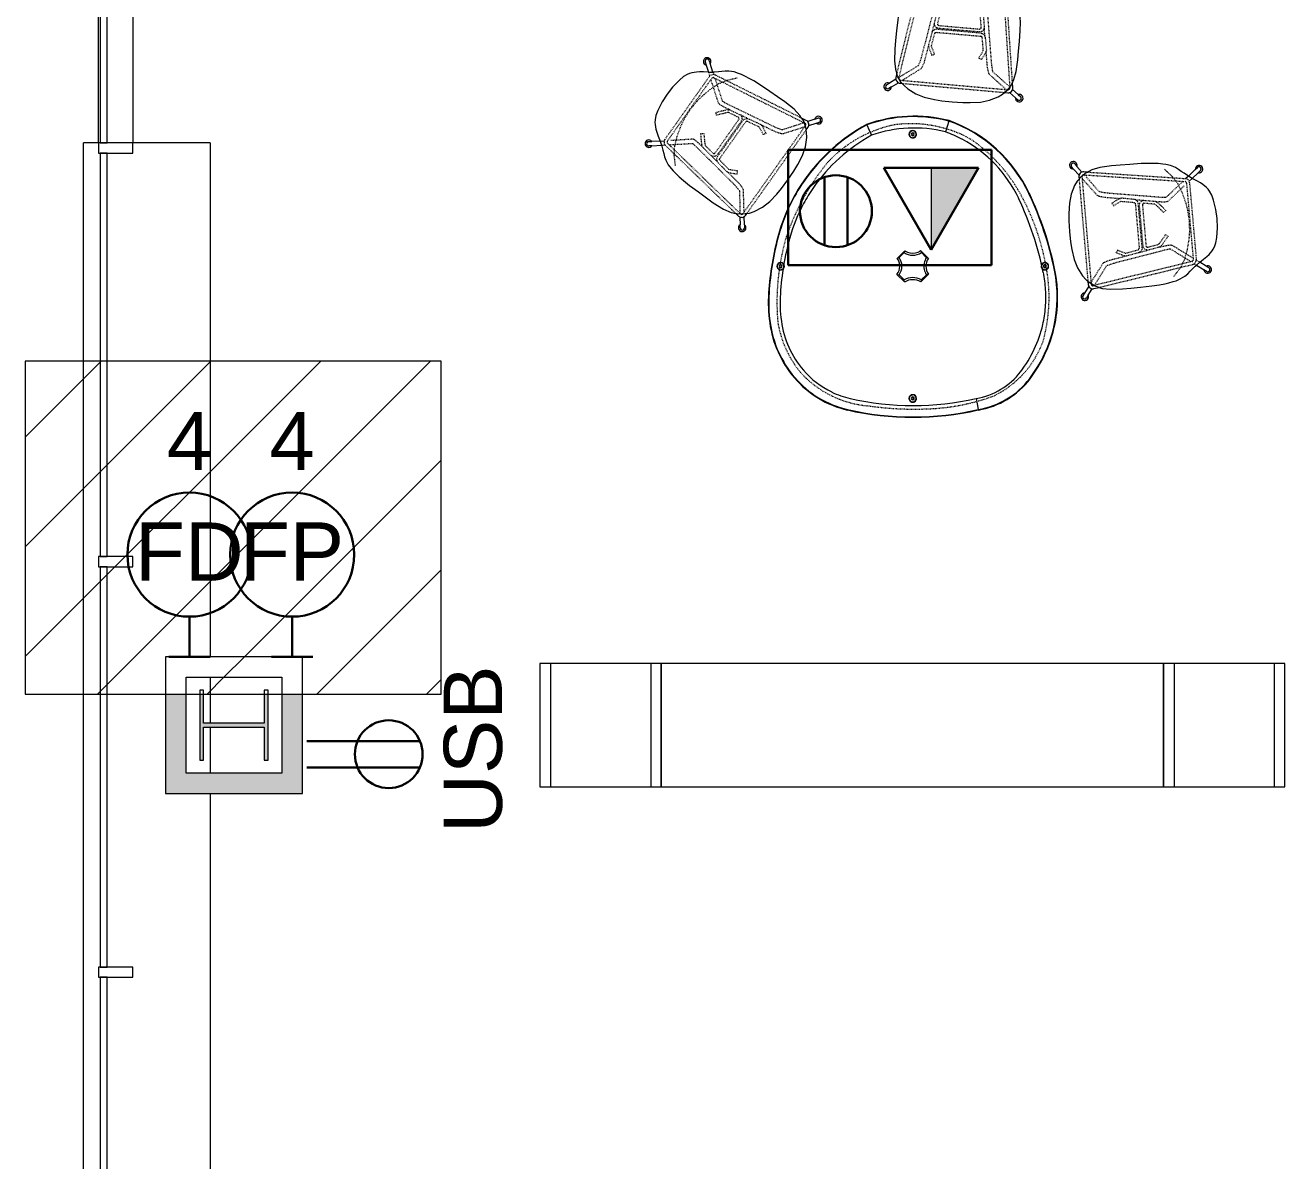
# Model space of a CAD drawing. Header units: inches. Extents: x -1180 to 2011, y -268 to 2143.
# Drawn here: x -1180.2 to -996.2, y 1822.8 to 1988.7 of the extents above; entities that cross this region are included whole.
import ezdxf

# ---------------------------------------------------------------- set-up
doc = ezdxf.new("R2010")
doc.units = ezdxf.units.IN
doc.header["$MEASUREMENT"] = 0
doc.linetypes.add('Overhead', pattern=[0.15625, 0.09375, -0.0625])
for name, color, linetype, lineweight in [('A-ANNO-NOTE', 131, 'Continuous', 13), ('A-DETL-GENF', 92, 'Continuous', 9), ('A-DETL-THIN', 151, 'Continuous', 13), ('A-GLAZ-CURT', 52, 'Continuous', 9), ('A-GLAZ-CWMG', 51, 'Continuous', 13), ('A-WALL', 113, 'Continuous', 13), ('A-WALL-PATT', 111, 'Continuous', 13), ('I-FURN', 30, 'Continuous', 9), ('I-FURN-PNLS', 30, 'Continuous', 9), ('I-WALL', 2, 'Continuous', 13), ('S-COLS', 52, 'Continuous', 13)]:
    doc.layers.add(name, color=color, linetype=linetype, lineweight=lineweight)
doc.styles.add('Swis721 Lt BT', font='swissl.ttf', dxfattribs={"height": 8.514638})
pattern_1 = [(45, (0, 0), (-8.012227, 8.012227), [])]

# ---------------------------------------------------------------- blocks, each defined once
blk = doc.blocks.new('HP-Bearing Pile-Column - HP10X57-V13-6TH FLOOR POWER _ SIGNAL')
at = {"layer": 'S-COLS', "lineweight": 9}
blk.add_hatch(color=7, dxfattribs=at).paths.add_polyline_path([(-5.1, 5), (-5.1, 4.43), (-0.28, 4.43), (-0.28, -4.43), (-5.1, -4.43), (-5.1, -5), (4.55, -5), (4.55, -4.43), (0.28, -4.43), (0.28, 4.43), (4.55, 4.43), (4.55, 5), (-5, 5)], flags=0)
at = {"layer": 'S-COLS', "color": 8, "lineweight": 20}
for p, q in [((4.55, 5), (-5.1, 5)), ((-5.1, 5), (-5.1, 4.43)), ((-5.1, 4.43), (-0.28, 4.43)), ((-0.28, 4.43), (-0.28, -4.43)), ((0.28, 4.43), (4.55, 4.43)), ((0.28, -4.43), (0.28, 4.43)), ((5.1, 5), (4.55, 5)), ((4.55, 4.43), (5.1, 4.43)), ((5.1, 4.43), (5.1, 5)), ((-0.28, -4.43), (-5.1, -4.43)), ((-5.1, -4.43), (-5.1, -5)), ((-5.1, -5), (4.55, -5)), ((4.55, -4.43), (0.28, -4.43)), ((5.1, -4.43), (4.55, -4.43)), ((4.55, -5), (5.1, -5)), ((5.1, -5), (5.1, -4.43))]:
    blk.add_line(p, q, dxfattribs=at)
blk = doc.blocks.new('System Panel - Glazed-4980337-6TH FLOOR POWER _ SIGNAL')
at = {"layer": 'A-GLAZ-CURT', "lineweight": 13}
for p, q in [((29.25, 1.75), (-29.25, 1.75)), ((-29.25, 1.75), (-29.25, 0.75)), ((-29.25, 0.75), (29.25, 0.75)), ((29.25, 0.75), (29.25, 1.75))]:
    blk.add_line(p, q, dxfattribs=at)
blk = doc.blocks.new('System Panel - Glazed-V15-6TH FLOOR POWER _ SIGNAL')
at = {"layer": 'A-GLAZ-CURT', "lineweight": 13}
for p, q in [((10.64, 1.75), (-29.25, 1.75)), ((-29.25, 1.75), (-29.25, 0.75)), ((-29.25, 0.75), (10.64, 0.75)), ((29.25, 1.75), (10.64, 1.75)), ((10.64, 0.75), (29.25, 0.75)), ((29.25, 0.75), (29.25, 1.75))]:
    blk.add_line(p, q, dxfattribs=at)
blk = doc.blocks.new('System Panel - Glazed-5268220-6TH FLOOR POWER _ SIGNAL')
at = {"layer": 'A-GLAZ-CURT', "lineweight": 13}
for p, q in [((-0.93, 1.75), (-29.47, 1.75)), ((-29.47, 1.75), (-29.47, 0.75)), ((-29.47, 0.75), (-0.93, 0.75)), ((29.47, 1.75), (-0.93, 1.75)), ((-0.93, 0.75), (29.47, 0.75)), ((29.47, 0.75), (29.47, 1.75))]:
    blk.add_line(p, q, dxfattribs=at)
blk = doc.blocks.new('Rectangular Mullion - 1_5_ x 2_5_ rectangular-5268217-6TH FLOOR POWER _ SIGNAL')
at = {"layer": 'A-GLAZ-CWMG', "lineweight": 20}
for p, q in [((-0.75, 3), (0.75, 3)), ((-0.75, -2), (-0.75, 3)), ((0.75, 3), (0.75, -2)), ((0.75, -2), (-0.75, -2))]:
    blk.add_line(p, q, dxfattribs=at)
blk = doc.blocks.new('Rectangular Mullion - 1_5_ x 2_5_ rectangular-4980335-6TH FLOOR POWER _ SIGNAL')
at = {"layer": 'A-GLAZ-CWMG', "lineweight": 20}
for p, q in [((-0.75, 3), (0.75, 3)), ((-0.75, -2), (-0.75, 3)), ((0.75, 3), (0.75, -2)), ((0.75, -2), (-0.75, -2))]:
    blk.add_line(p, q, dxfattribs=at)
blk = doc.blocks.new('Rectangular Mullion - 1_5_ x 2_5_ rectangular-4982557-6TH FLOOR POWER _ SIGNAL')
at = {"layer": 'A-GLAZ-CWMG', "lineweight": 20}
for p, q in [((-1.5, 3), (0, 3)), ((-1.5, -2), (-1.5, 3)), ((0, 3), (0, -2)), ((0, -2), (-1.5, -2))]:
    blk.add_line(p, q, dxfattribs=at)
blk = doc.blocks.new('System Panel - Glazed-4982767-6TH FLOOR POWER _ SIGNAL')
at = {"layer": 'A-GLAZ-CURT', "lineweight": 13}
for p, q in [((29.125, 1.75), (-29.125, 1.75)), ((-29.125, 1.75), (-29.125, 0.75)), ((-29.125, 0.75), (29.125, 0.75)), ((29.125, 0.75), (29.125, 1.75))]:
    blk.add_line(p, q, dxfattribs=at)
blk = doc.blocks.new('Rectangular Mullion - 1_5_ x 2_5_ rectangular-4982735-6TH FLOOR POWER _ SIGNAL')
at = {"layer": 'A-GLAZ-CWMG', "lineweight": 9}
for p, q in [((-1169.52, 1971.52), (-1169.52, 2029.77)), ((-1164.52, 2029.77), (-1164.52, 1971.52))]:
    blk.add_line(p, q, dxfattribs=at)
blk = doc.blocks.new('HermanMiller_Collection_Eames_UpholsteredMoldedStool - Plastic - Bar Height-5347102-6TH FLOOR POWER _ SIGNAL')
at = {"layer": 'I-FURN'}
for p, q in [((8.45, 9.44), (7.8, 8.56)), ((8.45, 9.44), (8.74, 9.83)), ((8.96, 9.09), (9.26, 9.49)), ((-9.06, 7.48), (-8.72, 7.23)), ((-6.29, 7.59), (-6.67, 7.26)), ((-5.87, 7.9), (-6.29, 7.59)), ((-5.15, 8.26), (-5.87, 7.9)), ((-4.52, 8.46), (-5.15, 8.26)), ((-4.07, 8.56), (-4.52, 8.46)), ((-3.41, 8.69), (-4.07, 8.56)), ((-2.83, 8.75), (-3.41, 8.69)), ((-2.04, 8.85), (-2.83, 8.75)), ((-0.9, 8.9), (-2.04, 8.85)), ((0.73, 8.94), (-0.9, 8.9)), ((2.15, 8.95), (0.73, 8.94)), ((3.4, 8.96), (2.15, 8.95)), ((5.15, 8.87), (3.4, 8.96)), ((6.34, 8.63), (5.15, 8.87)), ((6.76, 8.45), (6.34, 8.63)), ((7.54, 8.57), (6.76, 8.45)), ((6.76, 8.45), (7.34, 8.21)), ((7.34, 8.21), (8.17, 7.6)), ((7.47, 8.12), (7.61, 8.14)), ((7.89, 7.81), (7.89, 7.9)), ((8.17, 7.6), (8.33, 7.43)), ((8.27, 8.16), (8.96, 9.09)), ((8.33, 7.43), (8.33, 7.9)), ((8.6, 7.15), (8.33, 7.43)), ((-9.46, 7.01), (-9.08, 6.72)), ((-8.8, 5.68), (-9.29, 5.33)), ((-9.08, 6.72), (-8.2, 6.07)), ((-8.2, 6.07), (-8.8, 5.68)), ((-7.66, 6.45), (-8.72, 7.23)), ((-8.2, 6.07), (-7.66, 6.45)), ((-7.49, 6.57), (-7.66, 6.45)), ((-7.04, 6.94), (-7.49, 6.57)), ((-6.67, 7.26), (-7.04, 6.94)), ((9.04, 6.56), (8.6, 7.15)), ((9.66, 5.35), (9.04, 6.56)), ((-10.54, 4), (-10.8, 3.43)), ((-10.33, 4.32), (-10.54, 4)), ((-10.14, 4.57), (-10.33, 4.32)), ((-9.9, 4.82), (-10.14, 4.57)), ((-9.65, 5.07), (-9.9, 4.82)), ((-9.29, 5.33), (-9.65, 5.07)), ((10.03, 4.07), (9.66, 5.35)), ((10.25, 2.57), (10.03, 4.07)), ((-11, 2.68), (-11.21, 1.27)), ((-10.8, 3.43), (-11, 2.68)), ((10.34, 1.48), (10.25, 2.57)), ((-11.21, 1.27), (-11.26, -0.06)), ((10.38, -0.06), (10.34, 1.48)), ((-11.26, -0.06), (-11.21, -1.4)), ((-11.21, -1.4), (-11, -2.8)), ((10.25, -2.69), (10.34, -1.61)), ((10.34, -1.61), (10.38, -0.06)), ((-11, -2.8), (-10.8, -3.55)), ((-10.8, -3.55), (-10.54, -4.13)), ((10.03, -4.19), (10.25, -2.69)), ((-10.54, -4.13), (-10.33, -4.45)), ((-10.33, -4.45), (-10.14, -4.7)), ((-10.14, -4.7), (-9.9, -4.95)), ((-9.9, -4.95), (-9.65, -5.19)), ((-9.65, -5.19), (-9.29, -5.46)), ((-9.29, -5.46), (-8.8, -5.8)), ((9.04, -6.69), (9.66, -5.47)), ((9.66, -5.47), (10.03, -4.19)), ((-9.47, -7.27), (-9.1, -6.97)), ((-8.15, -6.23), (-9.1, -6.97)), ((-8.8, -5.8), (-8.15, -6.23)), ((-8.73, -7.47), (-7.63, -6.6)), ((-8.15, -6.23), (-7.67, -5.85)), ((-8.15, -6.23), (-7.63, -6.6)), ((-7.63, -6.6), (-7.23, -6.28)), ((-7.63, -6.6), (-7.49, -6.7)), ((-7.49, -6.7), (-7.04, -7.07)), ((-7.04, -7.07), (-6.67, -7.39)), ((8.31, -7.57), (8.6, -7.27)), ((8.6, -7.27), (9.04, -6.69)), ((-8.73, -7.47), (-9.07, -7.74)), ((-6.67, -7.39), (-6.29, -7.72)), ((-6.29, -7.72), (-5.87, -8.02)), ((-5.87, -8.02), (-5.15, -8.38)), ((-5.15, -8.38), (-4.52, -8.58)), ((-4.52, -8.58), (-4.07, -8.69)), ((-4.07, -8.69), (-3.41, -8.81)), ((-3.41, -8.81), (-2.83, -8.88)), ((-2.83, -8.88), (-2.04, -8.97)), ((-2.04, -8.97), (-0.9, -9.03)), ((-0.9, -9.03), (0.73, -9.06)), ((0.73, -9.06), (2.15, -9.08)), ((2.15, -9.08), (3.4, -9.09)), ((3.4, -9.09), (5.15, -9)), ((5.15, -9), (6.34, -8.75)), ((6.34, -8.75), (6.99, -8.48)), ((7.34, -8.34), (6.99, -8.48)), ((6.99, -8.48), (7.53, -8.57)), ((8.17, -7.73), (7.34, -8.34)), ((7.8, -8.55), (8.46, -9.45)), ((8.31, -7.57), (8.17, -7.73)), ((8.97, -9.1), (8.26, -8.15)), ((8.31, -7.89), (8.31, -7.57)), ((8.97, -9.1), (9.24, -9.47)), ((8.74, -9.83), (8.46, -9.45))]:
    blk.add_line(p, q, dxfattribs=at)
at = {"layer": 'I-FURN', "linetype": 'Overhead'}
for p, q in [((6.76, 8.45), (-7.15, 6.3)), ((-7.08, 5.86), (7.45, 8.11)), ((-4.26, 7.79), (-4.69, 7.32)), ((5.46, 5.45), (7.45, 8.11)), ((7.89, 7.64), (5.91, 5.01)), ((7.87, -7.89), (7.89, 7.81)), ((8.31, -7.57), (8.33, 7.43)), ((-8.2, 6.07), (-7.72, 5.71)), ((-7.71, -5.63), (-7.72, 5.63)), ((-7.66, 6.45), (-7.36, 6.23)), ((-7.27, -5.63), (-7.28, 5.63)), ((-6.91, 5.88), (-4.11, 3.79)), ((-6, 5.54), (-6.55, 4.13)), ((-5.31, 6.61), (-6, 5.54)), ((-4.69, 7.32), (-5.31, 6.61)), ((-4.37, 3.22), (-7.28, 5.4)), ((-6.55, 4.13), (-6.95, 2.56)), ((-4.11, 3.79), (-4.08, 3.79)), ((-4.08, 3.79), (-3.96, 3.79)), ((-3.96, 3.79), (-3.66, 3.82)), ((-3.66, 3.82), (-3.28, 3.87)), ((-3.28, 3.87), (4.31, 5.14)), ((0.43, 3.87), (-0.8, 3.66)), ((0.08, 3.57), (0.33, 3.84)), ((0.33, 3.84), (0.67, 3.93)), ((0.67, 3.93), (2.38, 4.24)), ((2.44, 3.8), (0.67, 3.49)), ((2.38, 4.24), (2.72, 4.2)), ((2.55, 3.79), (2.44, 3.8)), ((3.64, 3.25), (2.55, 3.79)), ((4.42, 4.54), (2.56, 4.22)), ((2.72, 4.2), (3.83, 3.64)), ((4.31, 5.14), (4.8, 5.25)), ((4.92, 4.63), (4.42, 4.54)), ((4.8, 5.25), (5.22, 5.36)), ((5.34, 4.75), (4.92, 4.63)), ((5.22, 5.36), (5.43, 5.43)), ((5.6, 4.84), (5.34, 4.75)), ((5.43, 5.43), (5.46, 5.45)), ((5.75, 4.91), (5.6, 4.84)), ((5.91, 5.01), (5.75, 4.91)), ((-6.95, 2.56), (-7.13, 1.49)), ((-4.21, 3.19), (-4.37, 3.22)), ((-4.05, 3.18), (-4.21, 3.19)), ((-3.85, 3.18), (-4.05, 3.18)), ((-3.91, 1.9), (-3.35, 2.58)), ((-3.58, 1.62), (-3.91, 1.9)), ((-3.54, 3.21), (-3.85, 3.18)), ((-3, 2.3), (-3.58, 1.62)), ((-3.16, 3.26), (-3.54, 3.21)), ((-3.35, 2.58), (-3.13, 2.81)), ((-2.45, 3.38), (-3.16, 3.26)), ((-3.13, 2.81), (-2.85, 3.15)), ((-2.79, 2.54), (-3, 2.3)), ((-2.85, 3.15), (-2.45, 3.38)), ((-2.55, 2.83), (-2.79, 2.54)), ((-2.37, 2.95), (-2.55, 2.83)), ((-2.45, 3.38), (-0.82, 3.66)), ((-0.82, 3.22), (-2.37, 2.95)), ((-0.82, 3.66), (-0.48, 3.57)), ((-0.7, 3.19), (-0.82, 3.22)), ((-0.61, 3.1), (-0.7, 3.19)), ((-0.58, 2.98), (-0.61, 3.1)), ((-0.58, -2.98), (-0.58, 2.98)), ((-0.48, 3.57), (-0.23, 3.31)), ((-0.23, 3.31), (-0.15, 2.98)), ((-0.15, 2.98), (-0.15, -2.98)), ((0, 3.25), (0.08, 3.57)), ((0, 3.25), (0, -3.25)), ((0.47, 3.37), (0.44, 3.25)), ((0.44, -3.25), (0.44, 3.25)), ((0.55, 3.46), (0.47, 3.37)), ((0.67, 3.49), (0.55, 3.46)), ((3.83, 3.64), (3.64, 3.25)), ((-7.13, 1.49), (-7.22, -0.06)), ((-7.22, -0.06), (-7.13, -1.61)), ((-7.13, -1.61), (-6.95, -2.68)), ((-3.91, -1.9), (-3.58, -1.62)), ((-3.58, -1.62), (-3, -2.3)), ((-6.95, -2.68), (-6.55, -4.24)), ((-4.37, -3.22), (-6.9, -5.25)), ((-4.21, -3.19), (-4.37, -3.22)), ((-4.05, -3.18), (-4.21, -3.19)), ((-3.85, -3.18), (-4.05, -3.18)), ((-3.35, -2.58), (-3.91, -1.9)), ((-3.54, -3.21), (-3.85, -3.18)), ((-3.16, -3.26), (-3.54, -3.21)), ((-3.13, -2.81), (-3.35, -2.58)), ((-2.45, -3.38), (-3.16, -3.26)), ((-2.85, -3.15), (-3.13, -2.81)), ((-3, -2.3), (-2.79, -2.54)), ((-2.45, -3.38), (-2.85, -3.15)), ((-2.79, -2.54), (-2.55, -2.83)), ((-2.55, -2.83), (-2.37, -2.95)), ((-0.82, -3.66), (-2.45, -3.38)), ((-2.37, -2.95), (-0.82, -3.22)), ((-0.82, -3.22), (-0.7, -3.19)), ((-0.48, -3.57), (-0.82, -3.66)), ((0.43, -3.87), (-0.8, -3.66)), ((-0.7, -3.19), (-0.61, -3.1)), ((-0.61, -3.1), (-0.58, -2.98)), ((-0.23, -3.31), (-0.48, -3.57)), ((-0.15, -2.98), (-0.23, -3.31)), ((0, -3.25), (0.08, -3.57)), ((0.08, -3.57), (0.33, -3.84)), ((0.47, -3.37), (0.44, -3.25)), ((0.55, -3.46), (0.47, -3.37)), ((0.67, -3.49), (0.55, -3.46)), ((2.44, -3.8), (0.67, -3.49)), ((3.64, -3.25), (2.55, -3.79)), ((2.72, -4.2), (3.83, -3.64)), ((3.83, -3.64), (3.64, -3.25)), ((-6.77, -5.92), (-4.11, -3.79)), ((-6.55, -4.24), (-6, -5.65)), ((-4.11, -3.79), (-4.08, -3.79)), ((-4.08, -3.79), (-3.96, -3.79)), ((-3.96, -3.79), (-3.66, -3.82)), ((-3.66, -3.82), (-3.28, -3.87)), ((-3.28, -3.87), (4.31, -5.14)), ((0.33, -3.84), (0.67, -3.93)), ((0.67, -3.93), (2.38, -4.24)), ((2.38, -4.24), (2.54, -4.22)), ((2.55, -3.79), (2.44, -3.8)), ((2.54, -4.22), (2.72, -4.2)), ((4.42, -4.54), (2.54, -4.22)), ((4.31, -5.14), (4.8, -5.25)), ((4.92, -4.63), (4.42, -4.54)), ((4.8, -5.25), (5.22, -5.36)), ((5.34, -4.75), (4.92, -4.63)), ((5.22, -5.36), (5.43, -5.43)), ((5.6, -4.84), (5.34, -4.75)), ((5.43, -5.43), (5.55, -5.49)), ((5.55, -5.49), (7.47, -8.11)), ((5.75, -4.91), (5.6, -4.84)), ((5.91, -5.01), (5.75, -4.91)), ((7.87, -7.61), (5.91, -5.01)), ((6.99, -8.48), (-7.14, -6.3)), ((7.6, -8.13), (-7.07, -5.87)), ((-6, -5.65), (-5.31, -6.73)), ((-5.31, -6.73), (-4.69, -7.43)), ((-4.69, -7.43), (-4.26, -7.91))]:
    blk.add_line(p, q, dxfattribs=at)
at = {"layer": 'I-FURN'}
for centre, radius, start, end in [((8.97, 9.64), 0.553, 269.2577, 201.1598), ((8.99, 9.64), 0.31, 318.2753, 143.7714), ((-9.26, 7.24), 0.547, 359.0086, 290.0727), ((-9.27, 7.25), 0.309, 47.3643, 231.7302), ((7.65, 7.9), 0.68, 77.096, 98.837), ((7.65, 7.9), 0.24, 0.0004, 98.8071), ((7.65, 7.9), 0.68, 22.7542, 77.096), ((7.65, 7.9), 0.68, 0.0004, 22.7542), ((-9.28, -7.49), 0.547, 71.4276, 2.7932), ((-9.28, -7.51), 0.309, 128.2702, 312.6362), ((7.63, -7.89), 0.68, 261.1634, 284.2304), ((7.63, -7.89), 0.24, 261.1303, 360), ((7.63, -7.89), 0.68, 284.2304, 338.1827), ((7.63, -7.89), 0.68, 338.1827, 360), ((8.97, -9.65), 0.553, 158.4096, 90.4888), ((8.99, -9.65), 0.31, 215.2955, 36.7363)]:
    blk.add_arc(centre, radius, start, end, dxfattribs=at)
at = {"layer": 'I-FURN', "linetype": 'Overhead'}
for centre, radius, start, end in [((-7.04, 5.63), 0.679, 98.8055, 180.0496), ((-7.04, 5.63), 0.24, 98.8059, 178.9198), ((-7.03, -5.63), 0.68, 180.0496, 261.2244), ((-7.03, -5.63), 0.24, 180.0496, 261.2233)]:
    blk.add_arc(centre, radius, start, end, dxfattribs=at)
blk = doc.blocks.new('HermanMiller_Exclave_EXTD_TearDropTable42 - Lam 39H 42W 44D-5326774-6TH FLOOR POWER _ SIGNAL')
at = {"layer": 'I-FURN'}
for p, q in [((19.66, 12.53), (19.66, 12.53)), ((-1.16, 2.27), (-2.28, 1.16)), ((-1.99, 1.26), (-1.3, 1.95)), ((-1.27, 1.99), (-1.16, 2.27)), ((1.21, 2.3), (1.27, 1.99)), ((2.32, 1.19), (1.21, 2.3)), ((1.27, 1.99), (1.99, 1.26)), ((-2.28, 1.16), (-1.99, 1.26)), ((2.32, 1.19), (1.99, 1.26)), ((-2.28, -1.15), (-1.15, -2.28)), ((-2.28, -1.15), (-1.99, -1.26)), ((-1.26, -1.99), (-1.98, -1.28)), ((1.14, -2.27), (2.28, -1.14)), ((1.99, -1.26), (1.26, -1.99)), ((2.28, -1.14), (1.99, -1.26)), ((-1.15, -2.28), (-1.26, -1.99)), ((1.14, -2.27), (1.26, -1.99))]:
    blk.add_line(p, q, dxfattribs=at)
at = {"layer": 'I-FURN', "flags": 128}
for points in [[(-9.25, 19.32), (-9.41, 20.13), (-9.57, 20.95)], [(-5.29, -21.21), (-5.05, -20.42), (-4.8, -19.63)], [(6.72, -20.66), (6.37, -19.9), (6.03, -19.14)]]:
    blk.add_lwpolyline(points, dxfattribs=at)
at = {"layer": 'I-FURN'}
for centre, radius, start, end in [((-7.6, 9.18), 12, 99.5397, 142.7181), ((-7.6, 9.18), 12, 99.5397, 142.7181), ((-7.6, 9.18), 11.93, 99.5225, 142.7181), ((-7.6, 9.18), 11.93, 99.5225, 142.7181), ((-7.6, 9.18), 11.93, 99.5225, 142.7181), ((-7.6, 9.18), 11.93, 99.5225, 142.7181), ((-7.6, 9.18), 11.93, 99.5225, 142.7181), ((-0.03, -20.96), 43.04, 77.1793, 102.8207), ((-0.03, -20.96), 43.04, 77.1793, 102.8207), ((-0.03, -20.96), 42.98, 77.1793, 102.8207), ((-0.03, -20.96), 42.98, 77.1793, 102.8207), ((-0.03, -20.96), 42.98, 77.1793, 102.8207), ((-0.03, -20.96), 42.98, 77.1793, 102.8207), ((-0.03, -20.96), 42.98, 77.1793, 102.8207), ((-0.03, -20.96), 41.32, 77.1793, 102.8888), ((6.32, 6.98), 14.32, 40.3519, 77.1793), ((6.32, 6.98), 14.32, 40.3519, 77.1793), ((6.32, 6.98), 14.32, 40.3519, 77.1793), ((6.32, 6.98), 14.32, 40.3519, 77.1793), ((6.32, 6.98), 14.32, 40.3519, 77.1793), ((6.32, 6.98), 14.39, 40.3519, 77.1793), ((6.32, 6.98), 14.39, 40.3519, 77.1793), ((-7.6, 9.18), 10.27, 99.2634, 142.7181), ((0, 19.32), 0.547, 360, 180), ((0, 19.32), 0.547, 180, 360), ((0, 19.32), 0.54, 360, 180), ((0, 19.32), 0.54, 180, 360), ((0, 19.32), 0.509, 90, 180), ((0, 19.32), 0.509, 90, 180), ((0, 19.32), 0.509, 180, 360), ((0, 19.32), 0.509, 180, 315), ((0, 19.32), 0.215, 0, 180), ((0, 19.32), 0.215, 180, 240), ((0, 19.32), 0.15, 90, 180), ((0, 19.32), 0.15, 0, 180), ((0, 19.32), 0.15, 180, 360), ((0, 19.32), 0.15, 180, 360), ((0, 19.32), 0.215, 240, 360), ((0, 19.32), 0.15, 360, 90), ((0, 19.32), 0.509, 0, 85.7208), ((0, 19.32), 0.509, 45, 85.7208), ((0, 19.32), 0.509, 360, 45), ((0, 19.32), 0.509, 315, 360), ((6.32, 6.98), 12.66, 64.2092, 77.1793), ((6.32, 6.98), 12.66, 40.3519, 64.179), ((-1.46, 4.51), 19.71, 142.7181, 191.5633), ((-1.46, 4.51), 19.65, 142.7181, 191.5633), ((-1.46, 4.51), 19.65, 142.7181, 191.5633), ((-1.46, 4.51), 19.65, 142.7181, 191.5633), ((-1.46, 4.51), 19.65, 142.7181, 191.5633), ((-1.46, 4.51), 19.65, 142.7181, 191.5633), ((-1.46, 4.51), 19.71, 142.7181, 167.1407), ((-1.46, 4.51), 17.99, 142.7181, 167.1407), ((5.25, 6.07), 14.08, 7.9404, 40.3519), ((5.25, 6.07), 15.74, 7.9404, 40.3519), ((5.25, 6.07), 15.74, 7.9404, 40.3519), ((5.25, 6.07), 15.74, 7.9404, 40.3519), ((5.25, 6.07), 15.74, 7.9404, 40.3519), ((5.25, 6.07), 15.74, 7.9404, 40.3519), ((5.25, 6.07), 15.8, 7.9404, 40.3519), ((5.25, 6.07), 15.8, 24.1658, 40.3519), ((5.25, 6.07), 15.8, 7.9404, 24.1461), ((-1.46, 4.51), 19.71, 167.1407, 191.5633), ((-1.46, 4.51), 17.99, 167.1407, 175.2816), ((-0.16, 5.31), 19.54, 356.2113, 7.9404), ((-0.16, 5.31), 21.2, 356.2113, 7.9404), ((-0.16, 5.31), 21.2, 356.2113, 7.9404), ((-0.16, 5.31), 21.2, 356.2113, 7.9404), ((-0.16, 5.31), 21.2, 356.2113, 7.9404), ((-0.16, 5.31), 21.2, 356.2113, 7.9404), ((-0.16, 5.31), 21.26, 356.2113, 7.9404), ((-0.16, 5.31), 21.26, 356.2113, 7.9404), ((-1.46, 4.51), 17.99, 175.2816, 183.4224), ((-21.61, 6.73), 41.04, 344.5923, 356.2113), ((-21.61, 6.73), 42.7, 344.5923, 356.2113), ((-21.61, 6.73), 42.7, 344.5923, 356.2113), ((-21.61, 6.73), 42.7, 344.5923, 356.2113), ((-21.61, 6.73), 42.7, 344.5923, 356.2113), ((-21.61, 6.73), 42.7, 344.5923, 356.2113), ((-21.61, 6.73), 42.76, 344.5923, 356.2113), ((-21.61, 6.73), 42.76, 344.5923, 356.2113), ((-1.46, 4.51), 17.99, 183.4224, 191.5633), ((0, 4.28), 2.61, 241.0129, 298.9867), ((0, 4.28), 2.31, 239.8258, 301.4919), ((27.39, 10.41), 49.16, 191.5633, 205.3447), ((27.39, 10.41), 49.16, 191.5633, 205.3447), ((27.39, 10.41), 49.09, 191.5633, 205.3447), ((27.39, 10.41), 49.09, 191.5633, 205.3447), ((27.39, 10.41), 49.09, 191.5633, 205.3447), ((27.39, 10.41), 49.09, 191.5633, 205.3447), ((27.39, 10.41), 49.09, 191.5633, 205.3447), ((-19.31, 0), 0.547, 135, 180), ((-19.31, 0), 0.54, 360, 180), ((-19.31, 0), 0.509, 360, 180), ((-19.31, 0), 0.509, 135, 180), ((-19.31, 0), 0.547, 90, 135), ((-19.31, 0), 0.509, 45, 135), ((-19.31, 0), 0.215, 360, 180), ((-19.31, 0), 0.15, 360, 180), ((-19.31, 0), 0.15, 360, 180), ((-19.31, 0), 0.547, 360, 90), ((27.39, 10.41), 47.43, 191.5633, 205.3447), ((-19.31, 0), 0.509, 360, 45), ((-3.98, 0), 2.05, 325.9676, 34.2768), ((-3.98, 0), 2.35, 350.2112, 32.4583), ((3.68, 0), 2.1, 143.1831, 216.8178), ((3.68, 0), 1.8, 138.7771, 219.0292), ((19.29, 0), 0.547, 360, 180), ((19.29, 0), 0.54, 360, 180), ((19.29, 0), 0.509, 360, 180), ((19.29, 0), 0.509, 135, 180), ((19.29, 0), 0.509, 360, 135), ((19.29, 0), 0.215, 360, 180), ((19.29, 0), 0.15, 360, 180), ((19.29, 0), 0.15, 360, 180), ((-19.31, 0), 0.547, 180, 225), ((-19.31, 0), 0.54, 180, 225), ((-19.31, 0), 0.509, 180, 360), ((-19.31, 0), 0.509, 180, 360), ((-19.31, 0), 0.547, 225, 270), ((-19.31, 0), 0.54, 225, 270), ((-19.31, 0), 0.215, 180, 300), ((-19.31, 0), 0.15, 180, 360), ((-19.31, 0), 0.15, 180, 360), ((-19.31, 0), 0.547, 270, 360), ((-19.31, 0), 0.54, 270, 315), ((-19.31, 0), 0.215, 300, 360), ((-19.31, 0), 0.54, 315, 360), ((-3.98, 0), 2.35, 327.5426, 349.1812), ((0, -3.87), 2.26, 56.2308, 123.9354), ((19.29, 0), 0.54, 180, 360), ((19.29, 0), 0.547, 180, 360), ((19.29, 0), 0.509, 180, 360), ((19.29, 0), 0.509, 180, 360), ((19.29, 0), 0.215, 180, 360), ((19.29, 0), 0.15, 180, 360), ((19.29, 0), 0.15, 180, 360), ((0, -3.87), 1.96, 102.0182, 125.7999), ((0, -3.87), 1.96, 54.4548, 102.0182), ((-5.04, 2.17), 25.51, 325.0805, 344.5923), ((-5.04, 2.17), 25.51, 325.0805, 344.5923), ((-5.04, 2.17), 25.51, 325.0805, 344.5923), ((-5.04, 2.17), 25.51, 325.0805, 344.5923), ((-5.04, 2.17), 25.51, 325.0805, 344.5923), ((-5.04, 2.17), 25.57, 325.0805, 344.5923), ((-5.04, 2.17), 25.57, 325.0805, 344.5923), ((-5.04, 2.17), 23.85, 331.5844, 344.5923), ((-5.04, 2.17), 23.85, 325.0805, 331.5844), ((1.71, -1.76), 20.74, 205.3447, 250.2171), ((1.71, -1.76), 20.74, 205.3447, 250.2173), ((1.71, -1.76), 20.68, 205.3447, 250.2173), ((1.71, -1.76), 20.68, 205.3447, 250.2173), ((1.71, -1.76), 20.68, 205.3447, 250.2173), ((1.71, -1.76), 20.68, 205.3447, 250.2173), ((1.71, -1.76), 20.68, 205.3447, 250.2173), ((1.71, -1.76), 19.02, 205.3447, 241.9988), ((-6.29, 3.04), 25.37, 299.0619, 325.0805), ((-6.29, 3.04), 27.03, 298.7625, 325.0805), ((-6.29, 3.04), 27.03, 298.7625, 325.0805), ((-6.29, 3.04), 27.03, 298.7625, 325.0805), ((-6.29, 3.04), 27.03, 298.7625, 325.0805), ((-6.29, 3.04), 27.03, 298.7625, 325.0805), ((-6.29, 3.04), 27.09, 298.752, 325.0805), ((-6.29, 3.04), 27.09, 305.3342, 325.0805), ((1.71, -1.76), 19.02, 242.0875, 249.9814), ((-0.19, -1.34), 18.86, 255.8588, 289.2773), ((0, -19.29), 0.547, 360, 180), ((0, -19.29), 0.547, 180, 360), ((0, -19.29), 0.54, 360, 180), ((0, -19.29), 0.54, 180, 360), ((0, -19.29), 0.509, 360, 180), ((0, -19.29), 0.509, 360, 180), ((0, -19.29), 0.509, 180, 360), ((0, -19.29), 0.509, 180, 225), ((0, -19.29), 0.509, 225, 360), ((0, -19.29), 0.215, 0, 180), ((0, -19.29), 0.215, 180, 360), ((0, -19.29), 0.15, 360, 180), ((0, -19.29), 0.15, 0, 180), ((0, -19.29), 0.15, 180, 360), ((0, -19.29), 0.15, 180, 360), ((-6.29, 3.04), 27.09, 298.752, 305.3342), ((-0.19, -1.34), 20.58, 255.6045, 289.6896), ((-0.19, -1.34), 20.58, 255.6045, 289.6896), ((-0.19, -1.34), 20.52, 255.621, 289.6758), ((-0.19, -1.34), 20.52, 255.621, 289.6758), ((-0.19, -1.34), 20.52, 255.621, 289.6758), ((-0.19, -1.34), 20.52, 255.621, 289.6758), ((-0.19, -1.34), 20.52, 255.621, 289.6758)]:
    blk.add_arc(centre, radius, start, end, dxfattribs=at)
at = {"layer": 'I-FURN', "linetype": 'Overhead'}
for centre, radius, start, end in [((-1.22, -9.74), 30.59, 93.4548, 110.4005), ((-0.22, -26.28), 47.16, 81.9092, 93.4548), ((5.24, 5.38), 15.08, 42.2659, 85.5118), ((-5.52, 6.01), 14.41, 116.2081, 159.9083), ((4.32, 5.65), 15.6, 9.0209, 39.2556), ((4.23, 4.56), 24.15, 164.631, 189.149), ((-14.27, 5.25), 34.11, 343.7723, 4.7779), ((15.1, 6.31), 35.16, 189.149, 207.759), ((-14.25, 6.78), 34.55, 320.5928, 341.3312), ((5.13, 1.06), 23.89, 207.759, 235.3592), ((-0.97, -2.77), 18.26, 281.3178, 317.3085), ((0.27, -2.74), 18.09, 241.207, 277.4566)]:
    blk.add_arc(centre, radius, start, end, dxfattribs=at)
blk = doc.blocks.new('Bookcase-Teknion-ZXBE_Storage_Front_Shelves-R2013 - 18_x108_x66__ Hidden Box_ Lateral File Drawer-5066529-6TH FLOOR POWER _ SIGNAL')
at = {"layer": 'I-FURN-PNLS'}
for p, q in [((-29.01, 9), (-46.73, 9)), ((-46.73, 9), (-46.73, -9)), ((-45.19, 9), (-45.19, -9)), ((-30.55, 9), (-30.55, -9)), ((44.37, 9), (-29.01, 9)), ((-29.01, 9), (-29.01, -9)), ((-29.01, -9), (-29.01, 9)), ((44.37, -9), (44.37, 9)), ((62.09, 9), (44.37, 9)), ((44.37, 9), (44.37, -9)), ((45.91, 9), (45.91, -9)), ((60.55, 9), (60.55, -9)), ((62.09, -9), (62.09, 9)), ((-46.73, -9), (-29.01, -9)), ((-29.01, -9), (44.37, -9)), ((44.37, -9), (62.09, -9))]:
    blk.add_line(p, q, dxfattribs=at)

msp = doc.modelspace()

# ---------------------------------------------------------------- hatches: boundary and pattern name
at = {"layer": 'A-ANNO-NOTE', "lineweight": 9}
msp.add_hatch(color=256, dxfattribs=at).paths.add_polyline_path([(-1047.9, 1955.87), (-1040.97, 1967.87), (-1047.9, 1967.87), (-1047.9, 1961.67)], flags=0)
at = {"layer": 'A-DETL-GENF'}
h = msp.add_hatch(dxfattribs=at)
h.set_pattern_fill('FP_2', style=0, pattern_type=2)
h.set_pattern_definition(pattern_1)
h.paths.add_polyline_path([(-1168.27, 1890.97), (-1159.74, 1890.97), (-1159.74, 1896.42), (-1139.74, 1896.42), (-1139.74, 1890.97), (-1119.48, 1890.97), (-1119.48, 1939.62), (-1180.24, 1939.62), (-1180.24, 1890.97), (-1169.27, 1890.97)], flags=0)
h.paths.add_polyline_path([(-1145.31, 1890.97), (-1145.31, 1891.52), (-1144.74, 1891.52), (-1144.74, 1890.97), (-1142.74, 1890.97), (-1142.74, 1893.42), (-1156.74, 1893.42), (-1156.74, 1890.97), (-1154.74, 1890.97), (-1154.74, 1891.52), (-1154.18, 1891.52), (-1154.18, 1890.97), (-1145.75, 1890.97)], flags=0)
h = msp.add_hatch(dxfattribs=at)
h.set_pattern_fill('FP_2', style=0, pattern_type=2)
h.set_pattern_definition(pattern_1)
h.paths.add_polyline_path([(-1158.78, 1890.97), (-1156.74, 1890.97), (-1156.74, 1893.42), (-1142.74, 1893.42), (-1142.74, 1890.97), (-1139.74, 1890.97), (-1139.74, 1896.42), (-1159.74, 1896.42), (-1159.74, 1890.97)], flags=0)
h.paths.add_polyline_path([(-1145.31, 1890.97), (-1144.74, 1890.97), (-1144.74, 1891.52), (-1145.31, 1891.52)], flags=0)
h.paths.add_polyline_path([(-1154.74, 1890.97), (-1154.18, 1890.97), (-1154.18, 1891.52), (-1154.74, 1891.52)], flags=0)
at = {"layer": 'A-WALL-PATT', "lineweight": 9}
for points in [[(-1159.74, 1876.42), (-1156.74, 1876.42), (-1156.74, 1890.97), (-1159.74, 1890.97)], [(-1139.74, 1876.42), (-1139.74, 1890.97), (-1142.74, 1890.97), (-1142.74, 1876.42)], [(-1156.74, 1876.42), (-1142.74, 1876.42), (-1142.74, 1879.42), (-1156.74, 1879.42)]]:
    msp.add_hatch(color=7, dxfattribs=at).paths.add_polyline_path(points, flags=0)

# ---------------------------------------------------------------- linework, layer by layer
at = {"layer": 'A-ANNO-NOTE', "lineweight": 30}
for p, q in [((-1068.78, 1970.48), (-1039.06, 1970.48)), ((-1068.78, 1953.67), (-1068.78, 1970.48)), ((-1039.06, 1970.48), (-1039.06, 1953.67)), ((-1054.82, 1967.87), (-1040.97, 1967.87)), ((-1047.9, 1955.87), (-1054.82, 1967.87)), ((-1040.97, 1967.87), (-1047.9, 1955.87)), ((-1063.49, 1956.56), (-1063.49, 1966.51)), ((-1060.12, 1956.56), (-1060.12, 1966.51)), ((-1039.06, 1953.67), (-1068.78, 1953.67)), ((-1156.24, 1896.42), (-1156.24, 1902.28)), ((-1141.24, 1896.42), (-1141.24, 1902.28)), ((-1153.24, 1896.42), (-1159.24, 1896.42)), ((-1138.24, 1896.42), (-1144.24, 1896.42)), ((-1139.09, 1884.1), (-1122.56, 1884.1)), ((-1139.09, 1880.26), (-1122.56, 1880.26))]:
    msp.add_line(p, q, dxfattribs=at)
at = {"layer": 'A-ANNO-NOTE', "lineweight": 9}
for p, q in [((-1047.9, 1967.87), (-1047.9, 1955.87)), ((-1047.9, 1955.87), (-1040.97, 1967.87)), ((-1040.97, 1967.87), (-1047.9, 1967.87))]:
    msp.add_line(p, q, dxfattribs=at)
at = {"layer": 'A-ANNO-NOTE', "lineweight": 30}
for centre, radius in [((-1061.8, 1961.53), 5.25), ((-1156.24, 1911.35), 9.07), ((-1141.24, 1911.35), 9.07), ((-1127.13, 1882.18), 4.95)]:
    msp.add_circle(centre, radius, dxfattribs=at)
at = {"layer": 'A-DETL-THIN', "lineweight": 9}
for p, q in [((-1119.48, 1939.62), (-1180.24, 1939.62)), ((-1180.24, 1939.62), (-1180.24, 1890.97)), ((-1119.48, 1890.97), (-1119.48, 1939.62)), ((-1180.24, 1890.97), (-1119.48, 1890.97))]:
    msp.add_line(p, q, dxfattribs=at)
at = {"layer": 'A-WALL', "lineweight": 9}
for p, q in [((-1171.71, 889.04), (-1171.71, 1971.52)), ((-1169.52, 1971.52), (-1171.71, 1971.52)), ((-1153.21, 1971.52), (-1164.52, 1971.52)), ((-1153.21, 1971.52), (-1153.21, 1896.42)), ((-1153.21, 1893.42), (-1153.21, 1886.71)), ((-1153.21, 1886.14), (-1153.21, 1879.42)), ((-1153.21, 1876.42), (-1153.21, 1620.33))]:
    msp.add_line(p, q, dxfattribs=at)
at = {"layer": 'I-WALL', "color": 8, "lineweight": 20}
for p, q in [((-1159.74, 1896.42), (-1159.74, 1876.42)), ((-1139.74, 1896.42), (-1159.74, 1896.42)), ((-1139.74, 1876.42), (-1139.74, 1896.42)), ((-1156.74, 1879.42), (-1156.74, 1893.42)), ((-1156.74, 1893.42), (-1142.74, 1893.42)), ((-1142.74, 1893.42), (-1142.74, 1879.42)), ((-1142.74, 1879.42), (-1156.74, 1879.42)), ((-1159.74, 1876.42), (-1139.74, 1876.42))]:
    msp.add_line(p, q, dxfattribs=at)

# ---------------------------------------------------------------- block references
at = {"layer": 'A-GLAZ-CURT'}
for name, p, rotation in [('System Panel - Glazed-4982767-6TH FLOOR POWER _ SIGNAL', (-1167.52, 2000.65), 89.9999999999999), ('System Panel - Glazed-5268220-6TH FLOOR POWER _ SIGNAL', (-1167.52, 1940.55), 89.99999999999991), ('System Panel - Glazed-V15-6TH FLOOR POWER _ SIGNAL', (-1167.52, 1880.33), 89.99999999999991), ('System Panel - Glazed-4980337-6TH FLOOR POWER _ SIGNAL', (-1167.52, 1820.33), 89.99999999999991)]:
    msp.add_blockref(name, p, dxfattribs=dict(at, rotation=rotation))
at = {"layer": 'A-GLAZ-CWMG', "lineweight": 9}
msp.add_blockref('Rectangular Mullion - 1_5_ x 2_5_ rectangular-4982735-6TH FLOOR POWER _ SIGNAL', (0, 0), dxfattribs=at)
at = {"layer": 'A-GLAZ-CWMG', "lineweight": 9, "extrusion": (0, 0, -1), "rotation": 90.00000000000007}
for name, p in [('Rectangular Mullion - 1_5_ x 2_5_ rectangular-4982557-6TH FLOOR POWER _ SIGNAL', (1167.52, 1971.52)), ('Rectangular Mullion - 1_5_ x 2_5_ rectangular-5268217-6TH FLOOR POWER _ SIGNAL', (1167.52, 1910.33)), ('Rectangular Mullion - 1_5_ x 2_5_ rectangular-4980335-6TH FLOOR POWER _ SIGNAL', (1167.52, 1850.33))]:
    msp.add_blockref(name, p, dxfattribs=at)
at = {"layer": 'I-FURN'}
for name, p, rotation in [('HermanMiller_Collection_Eames_UpholsteredMoldedStool - Plastic - Bar Height-5347102-6TH FLOOR POWER _ SIGNAL', (-1043.84, 1987.83), 264.9999999999999), ('HermanMiller_Collection_Eames_UpholsteredMoldedStool - Plastic - Bar Height-5347102-6TH FLOOR POWER _ SIGNAL', (-1077.24, 1972.16), 324.6999999999999), ('HermanMiller_Exclave_EXTD_TearDropTable42 - Lam 39H 42W 44D-5326774-6TH FLOOR POWER _ SIGNAL', (-1050.58, 1953.49), 180), ('HermanMiller_Collection_Eames_UpholsteredMoldedStool - Plastic - Bar Height-5347102-6TH FLOOR POWER _ SIGNAL', (-1017.34, 1959.41), 184.9999999999999)]:
    msp.add_blockref(name, p, dxfattribs=dict(at, rotation=rotation))
at = {"layer": 'I-FURN-PNLS'}
msp.add_blockref('Bookcase-Teknion-ZXBE_Storage_Front_Shelves-R2013 - 18_x108_x66__ Hidden Box_ Lateral File Drawer-5066529-6TH FLOOR POWER _ SIGNAL', (-1058.31, 1886.42), dxfattribs=at)
at = {"layer": 'S-COLS', "lineweight": 9, "rotation": 89.99999999999991}
msp.add_blockref('HP-Bearing Pile-Column - HP10X57-V13-6TH FLOOR POWER _ SIGNAL', (-1149.74, 1886.42), dxfattribs=at)

# ---------------------------------------------------------------- texts
at = {"layer": 'A-ANNO-NOTE', "lineweight": 9, "attachment_point": 2, "line_spacing_factor": 1.00667, "style": 'Swis721 Lt BT'}
for s, insert, char_height, width in [('4', (-1156.25, 1932.2), 8.51, 7.56), ('4', (-1141.25, 1932.2), 8.51, 7.56), ('FD', (-1156.25, 1916.05), 8.515, 18.036), ('FP', (-1141.25, 1916.05), 8.515, 16.74)]:
    msp.add_mtext(s, dxfattribs=dict(at, insert=insert, char_height=char_height, width=width))
at = {"layer": 'A-ANNO-NOTE', "lineweight": 9, "insert": (-1119.1, 1882.92), "char_height": 8.515, "width": 27.648, "attachment_point": 2, "rotation": 90, "line_spacing_factor": 1.00667, "style": 'Swis721 Lt BT'}
msp.add_mtext('USB', dxfattribs=at)

doc.saveas('drawing.dxf')
